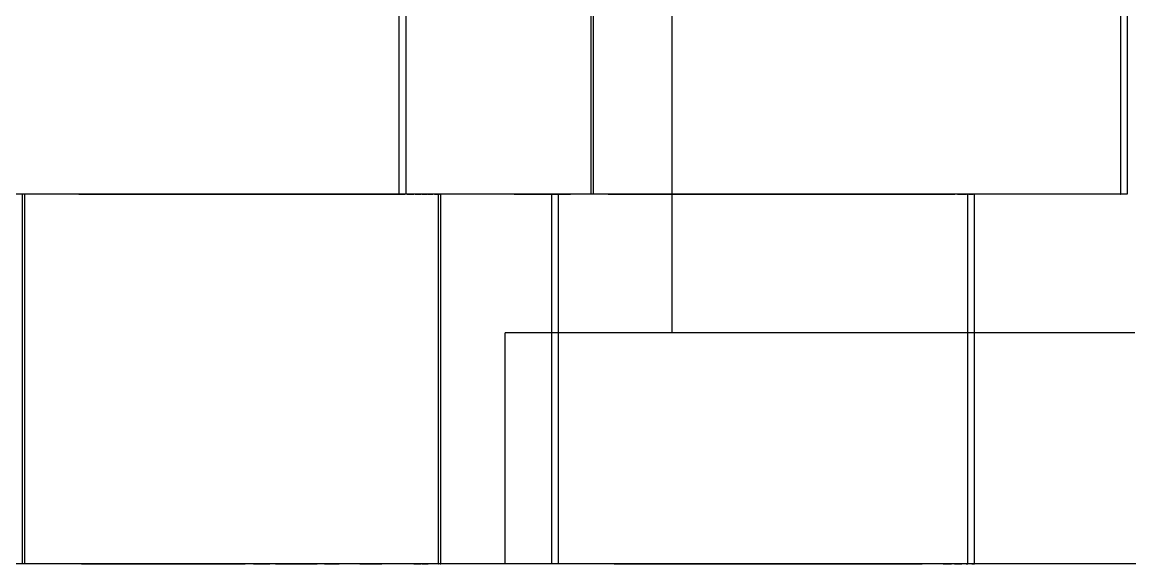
# Model space of a CAD drawing. Header units: millimetres. Extents: x -66 to 216, y -204 to 56.
# Drawn here: x -40.03 to -28.05, y -150 to -144.14 of the extents above; entities that cross this region are included whole.
import ezdxf

# ---------------------------------------------------------------- set-up
doc = ezdxf.new("R2010")
doc.units = ezdxf.units.MM
doc.layers.add('FRONT_XZ', color=7, linetype='Continuous')

msp = doc.modelspace()

# ---------------------------------------------------------------- linework, layer by layer
at = {"layer": 'FRONT_XZ'}
for p, q in [((-35.948, -146), (-35.948, -143.757)), ((-35.875, -143.859), (-35.875, -146)), ((-33.873, -146), (-33.873, -143.967)), ((-33.847, -146), (-33.847, -143.961)), ((-33, -144), (-33, -147.5)), ((-28.148, -144), (-28.148, -146)), ((-28.075, -144), (-28.075, -146)), ((-40.002, -146), (-40.127, -146)), ((-39.899, -146), (-40.028, -146)), ((-40.023, -150), (-40.023, -146)), ((-40.021, -146), (-40.023, -146)), ((-40.016, -146), (-40.021, -146)), ((-40.007, -146), (-40.016, -146)), ((-39.995, -146), (-40.007, -146)), ((-39.873, -146), (-40.002, -146)), ((-39.997, -150), (-39.997, -146)), ((-39.995, -146), (-39.997, -146)), ((-39.99, -146), (-39.995, -146)), ((-39.979, -146), (-39.995, -146)), ((-39.981, -146), (-39.99, -146)), ((-39.969, -146), (-39.981, -146)), ((-39.959, -146), (-39.979, -146)), ((-39.953, -146), (-39.969, -146)), ((-39.937, -146), (-39.959, -146)), ((-39.933, -146), (-39.953, -146)), ((-39.91, -146), (-39.937, -146)), ((-39.911, -146), (-39.933, -146)), ((-39.884, -146), (-39.911, -146)), ((-39.881, -146), (-39.91, -146)), ((-39.768, -146), (-39.899, -146)), ((-39.855, -146), (-39.884, -146)), ((-39.848, -146), (-39.881, -146)), ((-39.742, -146), (-39.873, -146)), ((-39.822, -146), (-39.855, -146)), ((-39.811, -146), (-39.848, -146)), ((-39.785, -146), (-39.822, -146)), ((-39.772, -146), (-39.811, -146)), ((-39.746, -146), (-39.785, -146)), ((-39.729, -146), (-39.772, -146)), ((-39.633, -146), (-39.768, -146)), ((-39.703, -146), (-39.746, -146)), ((-39.607, -146), (-39.742, -146)), ((-39.683, -146), (-39.729, -146)), ((-39.657, -146), (-39.703, -146)), ((-39.635, -146), (-39.683, -146)), ((-39.609, -146), (-39.657, -146)), ((-39.583, -146), (-39.635, -146)), ((-39.495, -146), (-39.633, -146)), ((-39.557, -146), (-39.609, -146)), ((-39.469, -146), (-39.607, -146)), ((-39.528, -146), (-39.583, -146)), ((-39.502, -146), (-39.557, -146)), ((-39.471, -146), (-39.528, -146)), ((-39.445, -146), (-39.502, -146)), ((-39.355, -146), (-39.495, -146)), ((-39.411, -146), (-39.471, -146)), ((-39.329, -146), (-39.469, -146)), ((-39.385, -146), (-39.445, -146)), ((-39.411, -146), (-39.348, -146)), ((-39.385, -146), (-39.322, -146)), ((-39.212, -146), (-39.355, -146)), ((-39.348, -146), (-39.283, -146)), ((-39.186, -146), (-39.329, -146)), ((-39.322, -146), (-39.257, -146)), ((-39.283, -146), (-39.216, -146)), ((-39.257, -146), (-39.19, -146)), ((-39.216, -146), (-39.146, -146)), ((-39.066, -146), (-39.212, -146)), ((-39.19, -146), (-39.12, -146)), ((-39.041, -146), (-39.186, -146)), ((-39.146, -146), (-39.074, -146)), ((-39.12, -146), (-39.048, -146)), ((-39.074, -146), (-39, -146)), ((-38.919, -146), (-39.066, -146)), ((-39.048, -146), (-38.974, -146)), ((-38.893, -146), (-39.041, -146)), ((-39, -146), (-38.924, -146)), ((-38.974, -146), (-38.898, -146)), ((-38.924, -146), (-38.846, -146)), ((-38.77, -146), (-38.919, -146)), ((-38.898, -146), (-38.82, -146)), ((-38.744, -146), (-38.893, -146)), ((-38.846, -146), (-38.767, -146)), ((-38.82, -146), (-38.741, -146)), ((-38.619, -146), (-38.77, -146)), ((-38.767, -146), (-38.686, -146)), ((-38.593, -146), (-38.744, -146)), ((-38.741, -146), (-38.66, -146)), ((-38.686, -146), (-38.603, -146)), ((-38.66, -146), (-38.577, -146)), ((-38.467, -146), (-38.619, -146)), ((-38.603, -146), (-38.519, -146)), ((-38.441, -146), (-38.593, -146)), ((-38.577, -146), (-38.493, -146)), ((-38.519, -146), (-38.434, -146)), ((-38.493, -146), (-38.408, -146)), ((-38.314, -146), (-38.467, -146)), ((-38.288, -146), (-38.441, -146)), ((-38.434, -146), (-38.348, -146)), ((-38.408, -146), (-38.322, -146)), ((-38.348, -146), (-38.261, -146)), ((-38.322, -146), (-38.235, -146)), ((-38.16, -146), (-38.314, -146)), ((-38.134, -146), (-38.288, -146)), ((-38.261, -146), (-38.174, -146)), ((-38.235, -146), (-38.148, -146)), ((-38.174, -146), (-38.085, -146)), ((-38.006, -146), (-38.16, -146)), ((-38.148, -146), (-38.059, -146)), ((-37.98, -146), (-38.134, -146)), ((-38.085, -146), (-37.996, -146)), ((-38.059, -146), (-37.971, -146)), ((-37.851, -146), (-38.006, -146)), ((-37.996, -146), (-37.907, -146)), ((-37.825, -146), (-37.98, -146)), ((-37.971, -146), (-37.881, -146)), ((-37.907, -146), (-37.818, -146)), ((-37.881, -146), (-37.792, -146)), ((-37.696, -146), (-37.851, -146)), ((-37.67, -146), (-37.825, -146)), ((-37.818, -146), (-37.728, -146)), ((-37.792, -146), (-37.702, -146)), ((-37.728, -146), (-37.639, -146)), ((-37.702, -146), (-37.613, -146)), ((-37.541, -146), (-37.696, -146)), ((-37.515, -146), (-37.67, -146)), ((-37.639, -146), (-37.55, -146)), ((-37.613, -146), (-37.524, -146)), ((-37.55, -146), (-37.461, -146)), ((-37.386, -146), (-37.541, -146)), ((-37.524, -146), (-37.435, -146)), ((-37.36, -146), (-37.515, -146)), ((-37.461, -146), (-37.373, -146)), ((-37.435, -146), (-37.347, -146)), ((-37.232, -146), (-37.386, -146)), ((-37.373, -146), (-37.285, -146)), ((-37.206, -146), (-37.36, -146)), ((-37.347, -146), (-37.259, -146)), ((-37.285, -146), (-37.198, -146)), ((-37.259, -146), (-37.172, -146)), ((-37.079, -146), (-37.232, -146)), ((-37.053, -146), (-37.206, -146)), ((-37.198, -146), (-37.112, -146)), ((-37.172, -146), (-37.086, -146)), ((-37.112, -146), (-37.027, -146)), ((-37.086, -146), (-37.001, -146)), ((-36.927, -146), (-37.079, -146)), ((-36.901, -146), (-37.053, -146)), ((-37.027, -146), (-36.943, -146)), ((-37.001, -146), (-36.917, -146)), ((-36.943, -146), (-36.861, -146)), ((-36.776, -146), (-36.927, -146)), ((-36.917, -146), (-36.835, -146)), ((-36.75, -146), (-36.901, -146)), ((-36.861, -146), (-36.78, -146)), ((-36.835, -146), (-36.754, -146)), ((-36.78, -146), (-36.7, -146)), ((-36.627, -146), (-36.776, -146)), ((-36.754, -146), (-36.674, -146)), ((-36.601, -146), (-36.75, -146)), ((-36.7, -146), (-36.622, -146)), ((-36.674, -146), (-36.597, -146)), ((-36.48, -146), (-36.627, -146)), ((-36.622, -146), (-36.546, -146)), ((-36.454, -146), (-36.601, -146)), ((-36.597, -146), (-36.521, -146)), ((-36.546, -146), (-36.472, -146)), ((-36.521, -146), (-36.447, -146)), ((-36.335, -146), (-36.48, -146)), ((-36.472, -146), (-36.4, -146)), ((-36.309, -146), (-36.454, -146)), ((-36.447, -146), (-36.375, -146)), ((-36.4, -146), (-36.331, -146)), ((-36.375, -146), (-36.305, -146)), ((-36.192, -146), (-36.335, -146)), ((-36.331, -146), (-36.263, -146)), ((-36.166, -146), (-36.309, -146)), ((-36.305, -146), (-36.237, -146)), ((-36.263, -146), (-36.198, -146)), ((-36.237, -146), (-36.172, -146)), ((-36.198, -146), (-36.135, -146)), ((-36.051, -146), (-36.192, -146)), ((-36.172, -146), (-36.11, -146)), ((-36.025, -146), (-36.166, -146)), ((-36.135, -146), (-36.075, -146)), ((-36.11, -146), (-36.049, -146)), ((-36.075, -146), (-36.018, -146)), ((-35.913, -146), (-36.051, -146)), ((-35.992, -146), (-36.049, -146)), ((-35.887, -146), (-36.025, -146)), ((-36.018, -146), (-35.963, -146)), ((-35.992, -146), (-35.938, -146)), ((-35.963, -146), (-35.912, -146)), ((-35.945, -146), (-35.948, -146)), ((-35.936, -146), (-35.945, -146)), ((-35.938, -146), (-35.886, -146)), ((-35.921, -146), (-35.936, -146)), ((-35.899, -146), (-35.921, -146)), ((-35.779, -146), (-35.913, -146)), ((-35.863, -146), (-35.912, -146)), ((-35.872, -146), (-35.899, -146)), ((-35.753, -146), (-35.887, -146)), ((-35.837, -146), (-35.886, -146)), ((-35.872, -146), (-35.875, -146)), ((-35.862, -146), (-35.872, -146)), ((-35.838, -146), (-35.872, -146)), ((-35.863, -146), (-35.817, -146)), ((-35.847, -146), (-35.862, -146)), ((-35.825, -146), (-35.847, -146)), ((-35.798, -146), (-35.838, -146)), ((-35.837, -146), (-35.791, -146)), ((-35.798, -146), (-35.825, -146)), ((-35.774, -146), (-35.817, -146)), ((-35.764, -146), (-35.798, -146)), ((-35.753, -146), (-35.798, -146)), ((-35.749, -146), (-35.791, -146)), ((-35.647, -146), (-35.779, -146)), ((-35.774, -146), (-35.735, -146)), ((-35.725, -146), (-35.764, -146)), ((-35.621, -146), (-35.753, -146)), ((-35.701, -146), (-35.753, -146)), ((-35.749, -146), (-35.709, -146)), ((-35.699, -146), (-35.735, -146)), ((-35.679, -146), (-35.725, -146)), ((-35.673, -146), (-35.709, -146)), ((-35.644, -146), (-35.701, -146)), ((-35.699, -146), (-35.666, -146)), ((-35.628, -146), (-35.679, -146)), ((-35.673, -146), (-35.64, -146)), ((-35.636, -146), (-35.666, -146)), ((-35.519, -146), (-35.647, -146)), ((-35.581, -146), (-35.644, -146)), ((-35.61, -146), (-35.64, -146)), ((-35.636, -146), (-35.61, -146)), ((-35.57, -146), (-35.628, -146)), ((-35.493, -146), (-35.621, -146)), ((-35.61, -146), (-35.584, -146)), ((-35.61, -146), (-35.587, -146)), ((-35.567, -146), (-35.587, -146)), ((-35.561, -146), (-35.584, -146)), ((-35.513, -146), (-35.581, -146)), ((-35.507, -146), (-35.57, -146)), ((-35.567, -146), (-35.552, -146)), ((-35.561, -146), (-35.542, -146)), ((-35.552, -146), (-35.539, -146)), ((-35.526, -146), (-35.542, -146)), ((-35.539, -146), (-35.53, -146)), ((-35.53, -146), (-35.525, -146)), ((-35.526, -146), (-35.513, -146)), ((-35.525, -146), (-35.523, -146)), ((-35.523, -150), (-35.523, -146)), ((-35.394, -146), (-35.519, -146)), ((-35.439, -146), (-35.513, -146)), ((-35.504, -146), (-35.513, -146)), ((-35.439, -146), (-35.507, -146)), ((-35.504, -146), (-35.499, -146)), ((-35.497, -146), (-35.499, -146)), ((-35.497, -150), (-35.497, -146)), ((-35.368, -146), (-35.493, -146)), ((-35.365, -146), (-35.439, -146)), ((-35.359, -146), (-35.439, -146)), ((-35.273, -146), (-35.394, -146)), ((-35.247, -146), (-35.368, -146)), ((-35.286, -146), (-35.365, -146)), ((-35.275, -146), (-35.359, -146)), ((-35.201, -146), (-35.286, -146)), ((-35.185, -146), (-35.275, -146)), ((-35.156, -146), (-35.273, -146)), ((-35.13, -146), (-35.247, -146)), ((-35.112, -146), (-35.201, -146)), ((-35.091, -146), (-35.185, -146)), ((-35.043, -146), (-35.156, -146)), ((-35.017, -146), (-35.13, -146)), ((-35.017, -146), (-35.112, -146)), ((-34.991, -146), (-35.091, -146)), ((-34.934, -146), (-35.043, -146)), ((-34.909, -146), (-35.017, -146)), ((-34.917, -146), (-35.017, -146)), ((-34.887, -146), (-34.991, -146)), ((-34.83, -146), (-34.934, -146)), ((-34.813, -146), (-34.917, -146)), ((-34.804, -146), (-34.909, -146)), ((-34.779, -146), (-34.887, -146)), ((-34.731, -146), (-34.83, -146)), ((-34.705, -146), (-34.813, -146)), ((-34.705, -146), (-34.804, -146)), ((-34.666, -146), (-34.779, -146)), ((-34.636, -146), (-34.731, -146)), ((-34.705, -146), (-34.61, -146)), ((-34.592, -146), (-34.705, -146)), ((-34.549, -146), (-34.666, -146)), ((-34.547, -146), (-34.636, -146)), ((-34.61, -146), (-34.521, -146)), ((-34.475, -146), (-34.592, -146)), ((-34.428, -146), (-34.549, -146)), ((-34.462, -146), (-34.547, -146)), ((-34.521, -146), (-34.436, -146)), ((-34.354, -146), (-34.475, -146)), ((-34.383, -146), (-34.462, -146)), ((-34.436, -146), (-34.357, -146)), ((-34.303, -146), (-34.428, -146)), ((-34.309, -146), (-34.383, -146)), ((-34.357, -146), (-34.283, -146)), ((-34.229, -146), (-34.354, -146)), ((-34.24, -146), (-34.309, -146)), ((-34.175, -146), (-34.303, -146)), ((-34.298, -150), (-34.298, -146)), ((-34.297, -146), (-34.298, -146)), ((-34.291, -146), (-34.297, -146)), ((-34.282, -146), (-34.291, -146)), ((-34.283, -146), (-34.214, -146)), ((-34.27, -146), (-34.282, -146)), ((-34.254, -146), (-34.27, -146)), ((-34.235, -146), (-34.254, -146)), ((-34.177, -146), (-34.24, -146)), ((-34.212, -146), (-34.235, -146)), ((-34.101, -146), (-34.229, -146)), ((-34.225, -150), (-34.225, -146)), ((-34.223, -146), (-34.225, -146)), ((-34.218, -146), (-34.223, -146)), ((-34.209, -146), (-34.218, -146)), ((-34.214, -146), (-34.152, -146)), ((-34.185, -146), (-34.212, -146)), ((-34.196, -146), (-34.209, -146)), ((-34.18, -146), (-34.196, -146)), ((-34.156, -146), (-34.185, -146)), ((-34.161, -146), (-34.18, -146)), ((-34.12, -146), (-34.177, -146)), ((-34.043, -146), (-34.175, -146)), ((-34.138, -146), (-34.161, -146)), ((-34.123, -146), (-34.156, -146)), ((-34.152, -146), (-34.094, -146)), ((-34.112, -146), (-34.138, -146)), ((-34.087, -146), (-34.123, -146)), ((-34.069, -146), (-34.12, -146)), ((-34.082, -146), (-34.112, -146)), ((-33.969, -146), (-34.101, -146)), ((-34.043, -146), (-34.094, -146)), ((-34.047, -146), (-34.087, -146)), ((-34.049, -146), (-34.082, -146)), ((-34.023, -146), (-34.069, -146)), ((-34.013, -146), (-34.049, -146)), ((-34.004, -146), (-34.047, -146)), ((-33.997, -146), (-34.043, -146)), ((-33.908, -146), (-34.043, -146)), ((-33.984, -146), (-34.023, -146)), ((-33.973, -146), (-34.013, -146)), ((-33.959, -146), (-34.004, -146)), ((-33.958, -146), (-33.997, -146)), ((-33.95, -146), (-33.984, -146)), ((-33.931, -146), (-33.973, -146)), ((-33.834, -146), (-33.969, -146)), ((-33.91, -146), (-33.959, -146)), ((-33.924, -146), (-33.958, -146)), ((-33.922, -146), (-33.95, -146)), ((-33.885, -146), (-33.931, -146)), ((-33.896, -146), (-33.924, -146)), ((-33.901, -146), (-33.922, -146)), ((-33.858, -146), (-33.91, -146)), ((-33.77, -146), (-33.908, -146)), ((-33.885, -146), (-33.901, -146)), ((-33.875, -146), (-33.896, -146)), ((-33.876, -146), (-33.885, -146)), ((-33.836, -146), (-33.885, -146)), ((-33.873, -146), (-33.876, -146)), ((-33.86, -146), (-33.875, -146)), ((-33.85, -146), (-33.86, -146)), ((-33.804, -146), (-33.858, -146)), ((-33.847, -146), (-33.85, -146)), ((-33.784, -146), (-33.836, -146)), ((-33.697, -146), (-33.834, -146)), ((-33.746, -146), (-33.804, -146)), ((-33.73, -146), (-33.784, -146)), ((-33.63, -146), (-33.77, -146)), ((-33.686, -146), (-33.746, -146)), ((-33.672, -146), (-33.73, -146)), ((-33.556, -146), (-33.697, -146)), ((-33.686, -146), (-33.623, -146)), ((-33.612, -146), (-33.672, -146)), ((-33.487, -146), (-33.63, -146)), ((-33.623, -146), (-33.558, -146)), ((-33.55, -146), (-33.612, -146)), ((-33.558, -146), (-33.491, -146)), ((-33.413, -146), (-33.556, -146)), ((-33.55, -146), (-33.485, -146)), ((-33.491, -146), (-33.421, -146)), ((-33.342, -146), (-33.487, -146)), ((-33.485, -146), (-33.417, -146)), ((-33.421, -146), (-33.349, -146)), ((-33.417, -146), (-33.347, -146)), ((-33.268, -146), (-33.413, -146)), ((-33.349, -146), (-33.275, -146)), ((-33.347, -146), (-33.275, -146)), ((-33.194, -146), (-33.342, -146)), ((-33.275, -146), (-33.201, -146)), ((-33.275, -146), (-33.199, -146)), ((-33.121, -146), (-33.268, -146)), ((-33.201, -146), (-33.125, -146)), ((-33.199, -146), (-33.121, -146)), ((-33.045, -146), (-33.194, -146)), ((-33.125, -146), (-33.048, -146)), ((-32.972, -146), (-33.121, -146)), ((-33.121, -146), (-33.042, -146)), ((-33.048, -146), (-32.968, -146)), ((-32.895, -146), (-33.045, -146)), ((-33.042, -146), (-32.961, -146)), ((-32.821, -146), (-32.972, -146)), ((-32.968, -146), (-32.887, -146)), ((-32.961, -146), (-32.878, -146)), ((-32.743, -146), (-32.895, -146)), ((-32.887, -146), (-32.805, -146)), ((-32.878, -146), (-32.795, -146)), ((-32.669, -146), (-32.821, -146)), ((-32.805, -146), (-32.721, -146)), ((-32.795, -146), (-32.71, -146)), ((-32.589, -146), (-32.743, -146)), ((-32.721, -146), (-32.636, -146)), ((-32.71, -146), (-32.624, -146)), ((-32.516, -146), (-32.669, -146)), ((-32.636, -146), (-32.55, -146)), ((-32.624, -146), (-32.537, -146)), ((-32.435, -146), (-32.589, -146)), ((-32.55, -146), (-32.463, -146)), ((-32.537, -146), (-32.449, -146)), ((-32.362, -146), (-32.516, -146)), ((-32.463, -146), (-32.375, -146)), ((-32.449, -146), (-32.361, -146)), ((-32.281, -146), (-32.435, -146)), ((-32.375, -146), (-32.287, -146)), ((-32.207, -146), (-32.362, -146)), ((-32.361, -146), (-32.272, -146)), ((-32.287, -146), (-32.198, -146)), ((-32.126, -146), (-32.281, -146)), ((-32.272, -146), (-32.183, -146)), ((-32.052, -146), (-32.207, -146)), ((-32.198, -146), (-32.109, -146)), ((-32.183, -146), (-32.093, -146)), ((-31.971, -146), (-32.126, -146)), ((-32.109, -146), (-32.019, -146)), ((-32.093, -146), (-32.004, -146)), ((-31.897, -146), (-32.052, -146)), ((-32.019, -146), (-31.93, -146)), ((-32.004, -146), (-31.914, -146)), ((-31.816, -146), (-31.971, -146)), ((-31.93, -146), (-31.841, -146)), ((-31.914, -146), (-31.825, -146)), ((-31.742, -146), (-31.897, -146)), ((-31.841, -146), (-31.751, -146)), ((-31.825, -146), (-31.736, -146)), ((-31.661, -146), (-31.816, -146)), ((-31.751, -146), (-31.663, -146)), ((-31.588, -146), (-31.742, -146)), ((-31.736, -146), (-31.648, -146)), ((-31.663, -146), (-31.574, -146)), ((-31.507, -146), (-31.661, -146)), ((-31.648, -146), (-31.56, -146)), ((-31.434, -146), (-31.588, -146)), ((-31.574, -146), (-31.486, -146)), ((-31.56, -146), (-31.473, -146)), ((-31.354, -146), (-31.507, -146)), ((-31.486, -146), (-31.4, -146)), ((-31.473, -146), (-31.387, -146)), ((-31.28, -146), (-31.434, -146)), ((-31.4, -146), (-31.314, -146)), ((-31.387, -146), (-31.302, -146)), ((-31.202, -146), (-31.354, -146)), ((-31.314, -146), (-31.229, -146)), ((-31.302, -146), (-31.218, -146)), ((-31.128, -146), (-31.28, -146)), ((-31.229, -146), (-31.145, -146)), ((-31.218, -146), (-31.136, -146)), ((-31.051, -146), (-31.202, -146)), ((-31.145, -146), (-31.062, -146)), ((-31.136, -146), (-31.055, -146)), ((-30.978, -146), (-31.128, -146)), ((-31.062, -146), (-30.981, -146)), ((-31.055, -146), (-30.975, -146)), ((-30.902, -146), (-31.051, -146)), ((-30.981, -146), (-30.902, -146)), ((-30.829, -146), (-30.978, -146)), ((-30.975, -146), (-30.898, -146)), ((-30.755, -146), (-30.902, -146)), ((-30.902, -146), (-30.824, -146)), ((-30.898, -146), (-30.822, -146)), ((-30.681, -146), (-30.829, -146)), ((-30.824, -146), (-30.748, -146)), ((-30.822, -146), (-30.748, -146)), ((-30.61, -146), (-30.755, -146)), ((-30.748, -146), (-30.674, -146)), ((-30.748, -146), (-30.676, -146)), ((-30.536, -146), (-30.681, -146)), ((-30.676, -146), (-30.606, -146)), ((-30.674, -146), (-30.602, -146)), ((-30.467, -146), (-30.61, -146)), ((-30.606, -146), (-30.538, -146)), ((-30.602, -146), (-30.532, -146)), ((-30.538, -146), (-30.473, -146)), ((-30.393, -146), (-30.536, -146)), ((-30.532, -146), (-30.465, -146)), ((-30.473, -146), (-30.411, -146)), ((-30.326, -146), (-30.467, -146)), ((-30.465, -146), (-30.4, -146)), ((-30.411, -146), (-30.351, -146)), ((-30.4, -146), (-30.337, -146)), ((-30.253, -146), (-30.393, -146)), ((-30.293, -146), (-30.351, -146)), ((-30.337, -146), (-30.277, -146)), ((-30.189, -146), (-30.326, -146)), ((-30.293, -146), (-30.239, -146)), ((-30.22, -146), (-30.277, -146)), ((-30.115, -146), (-30.253, -146)), ((-30.239, -146), (-30.187, -146)), ((-30.22, -146), (-30.165, -146)), ((-30.054, -146), (-30.189, -146)), ((-30.138, -146), (-30.187, -146)), ((-30.165, -146), (-30.113, -146)), ((-30.138, -146), (-30.092, -146)), ((-29.98, -146), (-30.115, -146)), ((-30.113, -146), (-30.064, -146)), ((-30.05, -146), (-30.092, -146)), ((-30.064, -146), (-30.019, -146)), ((-29.922, -146), (-30.054, -146)), ((-30.05, -146), (-30.01, -146)), ((-30.019, -146), (-29.976, -146)), ((-29.974, -146), (-30.01, -146)), ((-29.848, -146), (-29.98, -146)), ((-29.976, -146), (-29.937, -146)), ((-29.974, -146), (-29.941, -146)), ((-29.911, -146), (-29.941, -146)), ((-29.9, -146), (-29.937, -146)), ((-29.794, -146), (-29.922, -146)), ((-29.911, -146), (-29.885, -146)), ((-29.9, -146), (-29.867, -146)), ((-29.862, -146), (-29.885, -146)), ((-29.838, -146), (-29.867, -146)), ((-29.862, -146), (-29.843, -146)), ((-29.72, -146), (-29.848, -146)), ((-29.843, -146), (-29.827, -146)), ((-29.838, -146), (-29.811, -146)), ((-29.827, -146), (-29.814, -146)), ((-29.806, -146), (-29.814, -146)), ((-29.788, -146), (-29.811, -146)), ((-29.806, -146), (-29.8, -146)), ((-29.798, -146), (-29.8, -146)), ((-29.798, -150), (-29.798, -146)), ((-29.669, -146), (-29.794, -146)), ((-29.788, -146), (-29.769, -146)), ((-29.769, -146), (-29.753, -146)), ((-29.753, -146), (-29.741, -146)), ((-29.732, -146), (-29.741, -146)), ((-29.732, -146), (-29.726, -146)), ((-29.725, -146), (-29.726, -146)), ((-29.725, -150), (-29.725, -146)), ((-29.595, -146), (-29.72, -146)), ((-29.548, -146), (-29.669, -146)), ((-29.474, -146), (-29.595, -146)), ((-29.431, -146), (-29.548, -146)), ((-29.357, -146), (-29.474, -146)), ((-29.318, -146), (-29.431, -146)), ((-29.245, -146), (-29.357, -146)), ((-29.21, -146), (-29.318, -146)), ((-29.136, -146), (-29.245, -146)), ((-29.106, -146), (-29.21, -146)), ((-29.032, -146), (-29.136, -146)), ((-29.006, -146), (-29.106, -146)), ((-28.932, -146), (-29.032, -146)), ((-28.912, -146), (-29.006, -146)), ((-28.838, -146), (-28.932, -146)), ((-28.822, -146), (-28.912, -146)), ((-28.748, -146), (-28.838, -146)), ((-28.737, -146), (-28.822, -146)), ((-28.664, -146), (-28.748, -146)), ((-28.658, -146), (-28.737, -146)), ((-28.584, -146), (-28.664, -146)), ((-28.584, -146), (-28.658, -146)), ((-28.51, -146), (-28.584, -146)), ((-28.516, -146), (-28.584, -146)), ((-28.453, -146), (-28.516, -146)), ((-28.442, -146), (-28.51, -146)), ((-28.396, -146), (-28.453, -146)), ((-28.379, -146), (-28.442, -146)), ((-28.344, -146), (-28.396, -146)), ((-28.322, -146), (-28.379, -146)), ((-28.299, -146), (-28.344, -146)), ((-28.27, -146), (-28.322, -146)), ((-28.259, -146), (-28.299, -146)), ((-28.225, -146), (-28.27, -146)), ((-28.225, -146), (-28.259, -146)), ((-28.185, -146), (-28.225, -146)), ((-28.198, -146), (-28.225, -146)), ((-28.176, -146), (-28.198, -146)), ((-28.152, -146), (-28.185, -146)), ((-28.161, -146), (-28.176, -146)), ((-28.151, -146), (-28.161, -146)), ((-28.124, -146), (-28.152, -146)), ((-28.151, -146), (-28.148, -146)), ((-28.102, -146), (-28.124, -146)), ((-28.087, -146), (-28.102, -146)), ((-28.078, -146), (-28.087, -146)), ((-28.075, -146), (-28.078, -146)), ((-34.8, -150), (-34.8, -147.5)), ((-34.772, -147.5), (-34.8, -147.5)), ((-34.69, -147.5), (-34.772, -147.5)), ((-34.553, -147.5), (-34.69, -147.5)), ((-34.361, -147.5), (-34.553, -147.5)), ((-34.114, -147.5), (-34.361, -147.5)), ((-33.814, -147.5), (-34.114, -147.5)), ((-33.46, -147.5), (-33.814, -147.5)), ((-33.054, -147.5), (-33.46, -147.5)), ((-32.595, -147.5), (-33.054, -147.5)), ((-32.974, -147.5), (-33, -147.5)), ((-32.896, -147.5), (-32.974, -147.5)), ((-32.765, -147.5), (-32.896, -147.5)), ((-32.583, -147.5), (-32.765, -147.5)), ((-32.084, -147.5), (-32.595, -147.5)), ((-32.35, -147.5), (-32.583, -147.5)), ((-32.065, -147.5), (-32.35, -147.5)), ((-31.523, -147.5), (-32.084, -147.5)), ((-31.73, -147.5), (-32.065, -147.5)), ((-31.344, -147.5), (-31.73, -147.5)), ((-30.912, -147.5), (-31.523, -147.5)), ((-30.909, -147.5), (-31.344, -147.5)), ((-30.252, -147.5), (-30.912, -147.5)), ((-30.425, -147.5), (-30.909, -147.5)), ((-29.893, -147.5), (-30.425, -147.5)), ((-29.545, -147.5), (-30.252, -147.5)), ((-29.313, -147.5), (-29.893, -147.5)), ((-28.79, -147.5), (-29.545, -147.5)), ((-28.688, -147.5), (-29.313, -147.5)), ((-27.99, -147.5), (-28.79, -147.5)), ((-28.016, -147.5), (-28.688, -147.5)), ((-38.827, -150), (-40.382, -150)), ((-40.021, -150), (-40.023, -150)), ((-40.016, -150), (-40.021, -150)), ((-40.007, -150), (-40.016, -150)), ((-39.995, -150), (-40.007, -150)), ((-39.995, -150), (-39.997, -150)), ((-39.99, -150), (-39.995, -150)), ((-39.979, -150), (-39.995, -150)), ((-39.981, -150), (-39.99, -150)), ((-39.969, -150), (-39.981, -150)), ((-39.959, -150), (-39.979, -150)), ((-39.953, -150), (-39.969, -150)), ((-39.937, -150), (-39.959, -150)), ((-39.933, -150), (-39.953, -150)), ((-39.91, -150), (-39.937, -150)), ((-39.911, -150), (-39.933, -150)), ((-39.884, -150), (-39.911, -150)), ((-39.881, -150), (-39.91, -150)), ((-39.855, -150), (-39.884, -150)), ((-39.848, -150), (-39.881, -150)), ((-39.822, -150), (-39.855, -150)), ((-39.811, -150), (-39.848, -150)), ((-39.785, -150), (-39.822, -150)), ((-39.772, -150), (-39.811, -150)), ((-39.746, -150), (-39.785, -150)), ((-39.729, -150), (-39.772, -150)), ((-39.703, -150), (-39.746, -150)), ((-39.683, -150), (-39.729, -150)), ((-39.657, -150), (-39.703, -150)), ((-39.635, -150), (-39.683, -150)), ((-39.609, -150), (-39.657, -150)), ((-39.583, -150), (-39.635, -150)), ((-39.557, -150), (-39.609, -150)), ((-39.528, -150), (-39.583, -150)), ((-39.502, -150), (-39.557, -150)), ((-39.471, -150), (-39.528, -150)), ((-39.445, -150), (-39.502, -150)), ((-39.411, -150), (-39.471, -150)), ((-39.385, -150), (-39.445, -150)), ((-39.348, -150), (-39.411, -150)), ((-39.385, -150), (-39.322, -150)), ((-39.348, -150), (-39.283, -150)), ((-39.322, -150), (-39.257, -150)), ((-39.283, -150), (-39.216, -150)), ((-39.257, -150), (-39.19, -150)), ((-39.216, -150), (-39.146, -150)), ((-39.19, -150), (-39.12, -150)), ((-39.146, -150), (-39.074, -150)), ((-39.12, -150), (-39.048, -150)), ((-39.074, -150), (-39, -150)), ((-39.048, -150), (-38.974, -150)), ((-39, -150), (-38.924, -150)), ((-38.974, -150), (-38.898, -150)), ((-38.924, -150), (-38.846, -150)), ((-38.898, -150), (-38.82, -150)), ((-38.846, -150), (-38.767, -150)), ((-37.212, -150), (-38.827, -150)), ((-38.82, -150), (-38.741, -150)), ((-38.767, -150), (-38.686, -150)), ((-38.741, -150), (-38.66, -150)), ((-38.686, -150), (-38.603, -150)), ((-38.66, -150), (-38.577, -150)), ((-38.603, -150), (-38.519, -150)), ((-38.577, -150), (-38.493, -150)), ((-38.519, -150), (-38.434, -150)), ((-38.493, -150), (-38.408, -150)), ((-38.434, -150), (-38.348, -150)), ((-38.408, -150), (-38.322, -150)), ((-38.348, -150), (-38.261, -150)), ((-38.322, -150), (-38.235, -150)), ((-38.261, -150), (-38.174, -150)), ((-38.235, -150), (-38.148, -150)), ((-38.174, -150), (-38.085, -150)), ((-38.148, -150), (-38.059, -150)), ((-38.085, -150), (-37.996, -150)), ((-38.059, -150), (-37.971, -150)), ((-37.996, -150), (-37.907, -150)), ((-37.971, -150), (-37.881, -150)), ((-37.907, -150), (-37.818, -150)), ((-37.881, -150), (-37.792, -150)), ((-37.818, -150), (-37.728, -150)), ((-37.792, -150), (-37.702, -150)), ((-37.728, -150), (-37.639, -150)), ((-37.702, -150), (-37.613, -150)), ((-37.55, -150), (-37.639, -150)), ((-37.524, -150), (-37.613, -150)), ((-37.461, -150), (-37.55, -150)), ((-37.524, -150), (-37.435, -150)), ((-37.373, -150), (-37.461, -150)), ((-37.435, -150), (-37.347, -150)), ((-37.285, -150), (-37.373, -150)), ((-37.259, -150), (-37.347, -150)), ((-37.285, -150), (-37.198, -150)), ((-37.172, -150), (-37.259, -150)), ((-35.54, -150), (-37.212, -150)), ((-37.198, -150), (-37.112, -150)), ((-37.086, -150), (-37.172, -150)), ((-37.112, -150), (-37.027, -150)), ((-37.001, -150), (-37.086, -150)), ((-37.027, -150), (-36.943, -150)), ((-37.001, -150), (-36.917, -150)), ((-36.943, -150), (-36.861, -150)), ((-36.917, -150), (-36.835, -150)), ((-36.78, -150), (-36.861, -150)), ((-36.754, -150), (-36.835, -150)), ((-36.7, -150), (-36.78, -150)), ((-36.754, -150), (-36.674, -150)), ((-36.622, -150), (-36.7, -150)), ((-36.674, -150), (-36.597, -150)), ((-36.546, -150), (-36.622, -150)), ((-36.521, -150), (-36.597, -150)), ((-36.472, -150), (-36.546, -150)), ((-36.447, -150), (-36.521, -150)), ((-36.4, -150), (-36.472, -150)), ((-36.375, -150), (-36.447, -150)), ((-36.331, -150), (-36.4, -150)), ((-36.375, -150), (-36.305, -150)), ((-36.331, -150), (-36.263, -150)), ((-36.305, -150), (-36.237, -150)), ((-36.263, -150), (-36.198, -150)), ((-36.172, -150), (-36.237, -150)), ((-36.198, -150), (-36.135, -150)), ((-36.11, -150), (-36.172, -150)), ((-36.075, -150), (-36.135, -150)), ((-36.049, -150), (-36.11, -150)), ((-36.018, -150), (-36.075, -150)), ((-35.992, -150), (-36.049, -150)), ((-35.963, -150), (-36.018, -150)), ((-35.938, -150), (-35.992, -150)), ((-35.912, -150), (-35.963, -150)), ((-35.886, -150), (-35.938, -150)), ((-35.863, -150), (-35.912, -150)), ((-35.837, -150), (-35.886, -150)), ((-35.817, -150), (-35.863, -150)), ((-35.791, -150), (-35.837, -150)), ((-35.774, -150), (-35.817, -150)), ((-35.791, -150), (-35.749, -150)), ((-35.735, -150), (-35.774, -150)), ((-35.749, -150), (-35.709, -150)), ((-35.699, -150), (-35.735, -150)), ((-35.673, -150), (-35.709, -150)), ((-35.699, -150), (-35.666, -150)), ((-35.64, -150), (-35.673, -150)), ((-35.666, -150), (-35.636, -150)), ((-35.61, -150), (-35.64, -150)), ((-35.61, -150), (-35.636, -150)), ((-35.584, -150), (-35.61, -150)), ((-35.587, -150), (-35.61, -150)), ((-35.567, -150), (-35.587, -150)), ((-35.561, -150), (-35.584, -150)), ((-35.552, -150), (-35.567, -150)), ((-35.542, -150), (-35.561, -150)), ((-35.539, -150), (-35.552, -150)), ((-35.526, -150), (-35.542, -150)), ((-33.812, -150), (-35.54, -150)), ((-35.53, -150), (-35.539, -150)), ((-35.525, -150), (-35.53, -150)), ((-35.513, -150), (-35.526, -150)), ((-35.525, -150), (-35.523, -150)), ((-35.504, -150), (-35.513, -150)), ((-35.504, -150), (-35.499, -150)), ((-35.499, -150), (-35.497, -150)), ((-34.772, -150), (-34.8, -150)), ((-34.69, -150), (-34.772, -150)), ((-34.553, -150), (-34.69, -150)), ((-34.361, -150), (-34.553, -150)), ((-34.114, -150), (-34.361, -150)), ((-34.297, -150), (-34.298, -150)), ((-34.291, -150), (-34.297, -150)), ((-34.282, -150), (-34.291, -150)), ((-34.27, -150), (-34.282, -150)), ((-34.254, -150), (-34.27, -150)), ((-34.235, -150), (-34.254, -150)), ((-34.212, -150), (-34.235, -150)), ((-34.223, -150), (-34.225, -150)), ((-34.218, -150), (-34.223, -150)), ((-34.209, -150), (-34.218, -150)), ((-34.185, -150), (-34.212, -150)), ((-34.196, -150), (-34.209, -150)), ((-34.18, -150), (-34.196, -150)), ((-34.156, -150), (-34.185, -150)), ((-34.161, -150), (-34.18, -150)), ((-34.138, -150), (-34.161, -150)), ((-34.123, -150), (-34.156, -150)), ((-34.112, -150), (-34.138, -150)), ((-34.087, -150), (-34.123, -150)), ((-33.814, -150), (-34.114, -150)), ((-34.082, -150), (-34.112, -150)), ((-34.047, -150), (-34.087, -150)), ((-34.049, -150), (-34.082, -150)), ((-34.013, -150), (-34.049, -150)), ((-34.004, -150), (-34.047, -150)), ((-33.973, -150), (-34.013, -150)), ((-33.959, -150), (-34.004, -150)), ((-33.931, -150), (-33.973, -150)), ((-33.91, -150), (-33.959, -150)), ((-33.885, -150), (-33.931, -150)), ((-33.858, -150), (-33.91, -150)), ((-33.836, -150), (-33.885, -150)), ((-33.804, -150), (-33.858, -150)), ((-33.784, -150), (-33.836, -150)), ((-33.46, -150), (-33.814, -150)), ((-32.033, -150), (-33.812, -150)), ((-33.746, -150), (-33.804, -150)), ((-33.73, -150), (-33.784, -150)), ((-33.686, -150), (-33.746, -150)), ((-33.672, -150), (-33.73, -150)), ((-33.623, -150), (-33.686, -150)), ((-33.612, -150), (-33.672, -150)), ((-33.623, -150), (-33.558, -150)), ((-33.612, -150), (-33.55, -150)), ((-33.558, -150), (-33.491, -150)), ((-33.55, -150), (-33.485, -150)), ((-33.491, -150), (-33.421, -150)), ((-33.485, -150), (-33.417, -150)), ((-33.054, -150), (-33.46, -150)), ((-33.421, -150), (-33.349, -150)), ((-33.417, -150), (-33.347, -150)), ((-33.349, -150), (-33.275, -150)), ((-33.347, -150), (-33.275, -150)), ((-33.275, -150), (-33.201, -150)), ((-33.275, -150), (-33.199, -150)), ((-33.201, -150), (-33.125, -150)), ((-33.199, -150), (-33.121, -150)), ((-33.125, -150), (-33.048, -150)), ((-33.121, -150), (-33.042, -150)), ((-32.595, -150), (-33.054, -150)), ((-33.048, -150), (-32.968, -150)), ((-33.042, -150), (-32.961, -150)), ((-32.968, -150), (-32.887, -150)), ((-32.961, -150), (-32.878, -150)), ((-32.887, -150), (-32.805, -150)), ((-32.878, -150), (-32.795, -150)), ((-32.805, -150), (-32.721, -150)), ((-32.795, -150), (-32.71, -150)), ((-32.721, -150), (-32.636, -150)), ((-32.71, -150), (-32.624, -150)), ((-32.636, -150), (-32.55, -150)), ((-32.624, -150), (-32.537, -150)), ((-32.084, -150), (-32.595, -150)), ((-32.55, -150), (-32.463, -150)), ((-32.537, -150), (-32.449, -150)), ((-32.463, -150), (-32.375, -150)), ((-32.449, -150), (-32.361, -150)), ((-32.375, -150), (-32.287, -150)), ((-32.361, -150), (-32.272, -150)), ((-32.287, -150), (-32.198, -150)), ((-32.272, -150), (-32.183, -150)), ((-32.198, -150), (-32.109, -150)), ((-32.183, -150), (-32.093, -150)), ((-32.109, -150), (-32.019, -150)), ((-32.093, -150), (-32.004, -150)), ((-31.523, -150), (-32.084, -150)), ((-30.204, -150), (-32.033, -150)), ((-32.019, -150), (-31.93, -150)), ((-32.004, -150), (-31.914, -150)), ((-31.93, -150), (-31.841, -150)), ((-31.914, -150), (-31.825, -150)), ((-31.841, -150), (-31.751, -150)), ((-31.825, -150), (-31.736, -150)), ((-31.751, -150), (-31.663, -150)), ((-31.736, -150), (-31.648, -150)), ((-31.663, -150), (-31.574, -150)), ((-31.648, -150), (-31.56, -150)), ((-31.574, -150), (-31.486, -150)), ((-31.56, -150), (-31.473, -150)), ((-30.912, -150), (-31.523, -150)), ((-31.486, -150), (-31.4, -150)), ((-31.473, -150), (-31.387, -150)), ((-31.4, -150), (-31.314, -150)), ((-31.387, -150), (-31.302, -150)), ((-31.314, -150), (-31.229, -150)), ((-31.302, -150), (-31.218, -150)), ((-31.229, -150), (-31.145, -150)), ((-31.218, -150), (-31.136, -150)), ((-31.145, -150), (-31.062, -150)), ((-31.136, -150), (-31.055, -150)), ((-31.062, -150), (-30.981, -150)), ((-30.975, -150), (-31.055, -150)), ((-30.981, -150), (-30.902, -150)), ((-30.898, -150), (-30.975, -150)), ((-30.252, -150), (-30.912, -150)), ((-30.902, -150), (-30.824, -150)), ((-30.822, -150), (-30.898, -150)), ((-30.748, -150), (-30.824, -150)), ((-30.822, -150), (-30.748, -150)), ((-30.674, -150), (-30.748, -150)), ((-30.748, -150), (-30.676, -150)), ((-30.676, -150), (-30.606, -150)), ((-30.602, -150), (-30.674, -150)), ((-30.606, -150), (-30.538, -150)), ((-30.532, -150), (-30.602, -150)), ((-30.538, -150), (-30.473, -150)), ((-30.532, -150), (-30.465, -150)), ((-30.473, -150), (-30.411, -150)), ((-30.465, -150), (-30.4, -150)), ((-30.411, -150), (-30.351, -150)), ((-30.337, -150), (-30.4, -150)), ((-30.351, -150), (-30.293, -150)), ((-30.277, -150), (-30.337, -150)), ((-30.239, -150), (-30.293, -150)), ((-30.22, -150), (-30.277, -150)), ((-29.545, -150), (-30.252, -150)), ((-30.187, -150), (-30.239, -150)), ((-30.165, -150), (-30.22, -150)), ((-28.328, -150), (-30.204, -150)), ((-30.138, -150), (-30.187, -150)), ((-30.113, -150), (-30.165, -150)), ((-30.092, -150), (-30.138, -150)), ((-30.064, -150), (-30.113, -150)), ((-30.05, -150), (-30.092, -150)), ((-30.064, -150), (-30.019, -150)), ((-30.01, -150), (-30.05, -150)), ((-30.019, -150), (-29.976, -150)), ((-29.974, -150), (-30.01, -150)), ((-29.937, -150), (-29.976, -150)), ((-29.941, -150), (-29.974, -150)), ((-29.941, -150), (-29.911, -150)), ((-29.9, -150), (-29.937, -150)), ((-29.911, -150), (-29.885, -150)), ((-29.867, -150), (-29.9, -150)), ((-29.885, -150), (-29.862, -150)), ((-29.838, -150), (-29.867, -150)), ((-29.843, -150), (-29.862, -150)), ((-29.827, -150), (-29.843, -150)), ((-29.811, -150), (-29.838, -150)), ((-29.814, -150), (-29.827, -150)), ((-29.814, -150), (-29.806, -150)), ((-29.788, -150), (-29.811, -150)), ((-29.806, -150), (-29.8, -150)), ((-29.8, -150), (-29.798, -150)), ((-29.769, -150), (-29.788, -150)), ((-29.753, -150), (-29.769, -150)), ((-29.753, -150), (-29.741, -150)), ((-29.741, -150), (-29.732, -150)), ((-29.732, -150), (-29.726, -150)), ((-29.726, -150), (-29.725, -150)), ((-28.79, -150), (-29.545, -150)), ((-27.99, -150), (-28.79, -150)), ((-26.409, -150), (-28.328, -150))]:
    msp.add_line(p, q, dxfattribs=at)

doc.saveas('drawing.dxf')
